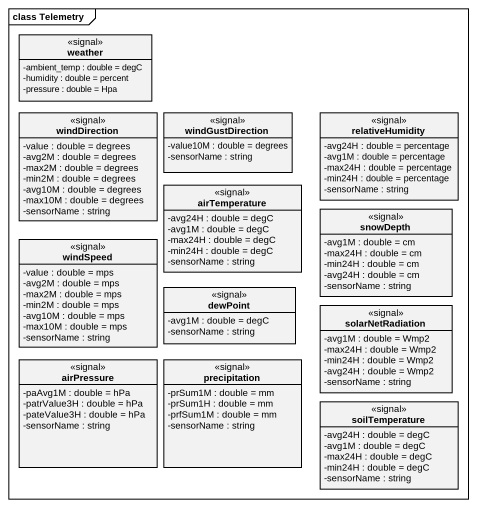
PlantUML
@startuml
mainframe class Telemetry
hide circle
hide empty members
skinparam classAttributeIconSize 0
class weather <<signal>> {
  -ambient_temp : double = degC
  -humidity : double = percent
  -pressure : double = Hpa
}
class windDirection <<signal>> {
  -value : double = degrees
  -avg2M : double = degrees
  -max2M : double = degrees
  -min2M : double = degrees
  -avg10M : double = degrees
  -max10M : double = degrees
  -sensorName : string
}
class windGustDirection <<signal>> {
  -value10M : double = degrees
  -sensorName : string
}
class relativeHumidity <<signal>> {
  -avg24H : double = percentage
  -avg1M : double = percentage
  -max24H : double = percentage
  -min24H : double = percentage
  -sensorName : string
}
class airTemperature <<signal>> {
  -avg24H : double = degC
  -avg1M : double = degC
  -max24H : double = degC
  -min24H : double = degC
  -sensorName : string
}
class snowDepth <<signal>> {
  -avg1M : double = cm
  -max24H : double = cm
  -min24H : double = cm
  -avg24H : double = cm
  -sensorName : string
}
class windSpeed <<signal>> {
  -value : double = mps
  -avg2M : double = mps
  -max2M : double = mps
  -min2M : double = mps
  -avg10M : double = mps
  -max10M : double = mps
  -sensorName : string
}
class dewPoint <<signal>> {
  -avg1M : double = degC
  -sensorName : string
}
class solarNetRadiation <<signal>> {
  -avg1M : double = Wmp2
  -max24H : double = Wmp2
  -min24H : double = Wmp2
  -avg24H : double = Wmp2
  -sensorName : string
}
class airPressure <<signal>> {
  -paAvg1M : double = hPa
  -patrValue3H : double = hPa
  -pateValue3H : double = hPa
  -sensorName : string
}
class precipitation <<signal>> {
  -prSum1M : double = mm
  -prSum1H : double = mm
  -prfSum1M : double = mm
  -sensorName : string
}
class soilTemperature <<signal>> {
  -avg24H : double = degC
  -avg1M : double = degC
  -max24H : double = degC
  -min24H : double = degC
  -sensorName : string
}
@enduml
